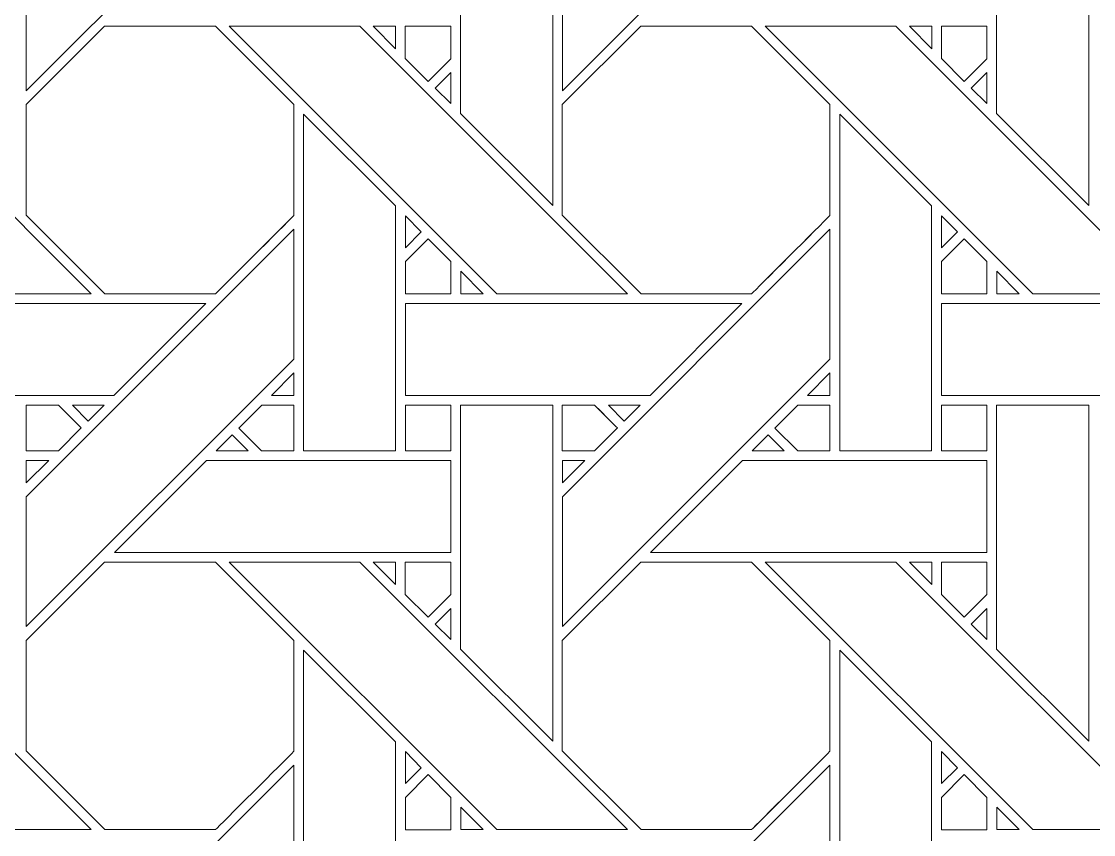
# Model space of a CAD drawing. Header units: inches. Extents: x 2.4 to 22.4, y -0.9 to 19.1.
# Drawn here: x 6.919 to 8.817, y 3.631 to 5.071 of the extents above; entities that cross this region are included whole.
import ezdxf

# ---------------------------------------------------------------- set-up
doc = ezdxf.new("R2010")
doc.units = ezdxf.units.IN
doc.header["$MEASUREMENT"] = 0
doc.layers.add('Design', color=7, linetype='Continuous', lineweight=0)

msp = doc.modelspace()

# ---------------------------------------------------------------- linework, layer by layer
at = {"layer": 'Design'}
for points, knots in [([(12.3829, 19.0948), (6.86, 19.0948), (2.3829, 14.6176), (2.3829, 9.0948), (2.3829, 3.5719), (6.86, -0.9052), (12.3829, -0.9052), (17.9057, -0.9052), (22.3829, 3.5719), (22.3829, 9.0948), (22.3829, 14.6176), (17.9057, 19.0948), (12.3829, 19.0948)], [0, 0, 0, 0, 1, 1, 1, 2, 2, 2, 3, 3, 3, 4, 4, 4, 4]), ([(12.3829, 17.972), (7.4801, 17.972), (3.5056, 13.9975), (3.5056, 9.0948), (3.5056, 4.192), (7.4801, 0.2175), (12.3829, 0.2175), (17.2856, 0.2175), (21.2601, 4.192), (21.2601, 9.0948), (21.2601, 13.9975), (17.2856, 17.972), (12.3829, 17.972)], [0, 0, 0, 0, 1, 1, 1, 2, 2, 2, 3, 3, 3, 4, 4, 4, 4]), ([(6.928, 5.1782), (6.928, 5.1782), (7.4017, 5.6518), (7.4017, 5.6518), (7.4017, 5.6518), (7.4017, 5.4217), (7.4017, 5.4217), (7.4017, 5.4217), (6.928, 4.9481), (6.928, 4.9481), (6.928, 4.9481), (6.928, 5.1782), (6.928, 5.1782)], [0, 0, 0, 0, 1, 1, 1, 2, 2, 2, 3, 3, 3, 4, 4, 4, 4]), ([(7.8768, 5.1782), (7.8768, 5.1782), (8.3504, 5.6518), (8.3504, 5.6518), (8.3504, 5.6518), (8.3504, 5.4217), (8.3504, 5.4217), (8.3504, 5.4217), (7.8768, 4.9481), (7.8768, 4.9481), (7.8768, 4.9481), (7.8768, 5.1782), (7.8768, 5.1782)], [0, 0, 0, 0, 1, 1, 1, 2, 2, 2, 3, 3, 3, 4, 4, 4, 4]), ([(7.8596, 5.3403), (7.8596, 5.3403), (7.8596, 4.7452), (7.8596, 4.7452), (7.8596, 4.7452), (7.6967, 4.9081), (7.6967, 4.9081), (7.6967, 4.9081), (7.6967, 5.3403), (7.6967, 5.3403), (7.6967, 5.3403), (7.8596, 5.3403), (7.8596, 5.3403)], [0, 0, 0, 0, 1, 1, 1, 2, 2, 2, 3, 3, 3, 4, 4, 4, 4]), ([(8.8083, 5.3403), (8.8083, 5.3403), (8.8083, 4.7452), (8.8083, 4.7452), (8.8083, 4.7452), (8.6454, 4.9081), (8.6454, 4.9081), (8.6454, 4.9081), (8.6454, 5.3403), (8.6454, 5.3403), (8.6454, 5.3403), (8.8083, 5.3403), (8.8083, 5.3403)], [0, 0, 0, 0, 1, 1, 1, 2, 2, 2, 3, 3, 3, 4, 4, 4, 4]), ([(6.3385, 5.0624), (6.3385, 5.0624), (6.5694, 5.0624), (6.5694, 5.0624), (6.5694, 5.0624), (7.043, 4.5888), (7.043, 4.5888), (7.043, 4.5888), (6.812, 4.5888), (6.812, 4.5888), (6.812, 4.5888), (6.3385, 5.0624), (6.3385, 5.0624)], [0, 0, 0, 0, 1, 1, 1, 2, 2, 2, 3, 3, 3, 4, 4, 4, 4]), ([(6.928, 4.728), (6.928, 4.728), (6.928, 4.9237), (6.928, 4.9237), (6.928, 4.9237), (7.0667, 5.0624), (7.0667, 5.0624), (7.0667, 5.0624), (7.2629, 5.0624), (7.2629, 5.0624), (7.2629, 5.0624), (7.4016, 4.9237), (7.4016, 4.9237), (7.4016, 4.9237), (7.4016, 4.7274), (7.4016, 4.7274), (7.3838, 4.7095), (7.2719, 4.5978), (7.2629, 4.5888), (7.2629, 4.5888), (7.0672, 4.5888), (7.0672, 4.5888), (7.0672, 4.5888), (6.928, 4.728), (6.928, 4.728)], [0, 0, 0, 0, 1, 1, 1, 2, 2, 2, 3, 3, 3, 4, 4, 4, 5, 5, 5, 6, 6, 6, 7, 7, 7, 8, 8, 8, 8]), ([(6.928, 4.9237), (6.928, 4.9237), (7.0667, 5.0624), (7.0667, 5.0624), (7.0667, 5.0624), (7.2629, 5.0624), (7.2629, 5.0624), (7.2629, 5.0624), (7.4016, 4.9237), (7.4016, 4.9237), (7.4016, 4.9237), (7.4016, 4.7274), (7.4016, 4.7274), (7.3836, 4.7093), (7.2717, 4.5976), (7.2629, 4.5888), (7.2629, 4.5888), (7.0672, 4.5888), (7.0672, 4.5888), (7.0672, 4.5888), (6.928, 4.728), (6.928, 4.728), (6.928, 4.728), (6.928, 4.9237), (6.928, 4.9237)], [0, 0, 0, 0, 1, 1, 1, 2, 2, 2, 3, 3, 3, 4, 4, 4, 5, 5, 5, 6, 6, 6, 7, 7, 7, 8, 8, 8, 8]), ([(7.2872, 5.0624), (7.2872, 5.0624), (7.5181, 5.0624), (7.5181, 5.0624), (7.5181, 5.0624), (7.9918, 4.5888), (7.9918, 4.5888), (7.9918, 4.5888), (7.7607, 4.5888), (7.7607, 4.5888), (7.7607, 4.5888), (7.2872, 5.0624), (7.2872, 5.0624)], [0, 0, 0, 0, 1, 1, 1, 2, 2, 2, 3, 3, 3, 4, 4, 4, 4]), ([(7.5817, 5.0624), (7.5817, 5.0624), (7.5817, 5.0226), (7.5817, 5.0226), (7.5817, 5.0226), (7.5422, 5.0624), (7.5422, 5.0624), (7.5422, 5.0624), (7.5817, 5.0624), (7.5817, 5.0624)], [0, 0, 0, 0, 1, 1, 1, 2, 2, 2, 3, 3, 3, 3]), ([(7.6791, 5.0624), (7.6791, 5.0624), (7.6791, 5.0048), (7.6791, 5.0048), (7.6791, 5.0048), (7.6392, 4.9648), (7.6392, 4.9648), (7.6392, 4.9648), (7.5988, 5.0052), (7.5988, 5.0052), (7.5988, 5.0052), (7.5988, 5.0624), (7.5988, 5.0624), (7.5988, 5.0624), (7.6791, 5.0624), (7.6791, 5.0624)], [0, 0, 0, 0, 1, 1, 1, 2, 2, 2, 3, 3, 3, 4, 4, 4, 5, 5, 5, 5]), ([(7.6392, 4.9648), (7.6392, 4.9648), (7.5988, 5.0052), (7.5988, 5.0052), (7.5988, 5.0052), (7.5988, 5.0624), (7.5988, 5.0624), (7.5988, 5.0624), (7.6791, 5.0624), (7.6791, 5.0624), (7.6791, 5.0624), (7.6791, 5.0048), (7.6791, 5.0048), (7.6791, 5.0048), (7.6392, 4.9648), (7.6392, 4.9648)], [0, 0, 0, 0, 1, 1, 1, 2, 2, 2, 3, 3, 3, 4, 4, 4, 5, 5, 5, 5]), ([(8.2117, 4.5888), (8.2117, 4.5888), (8.016, 4.5888), (8.016, 4.5888), (8.016, 4.5888), (7.8767, 4.728), (7.8767, 4.728), (7.8767, 4.728), (7.8767, 4.9237), (7.8767, 4.9237), (7.8767, 4.9237), (8.0154, 5.0624), (8.0154, 5.0624), (8.0154, 5.0624), (8.2116, 5.0624), (8.2116, 5.0624), (8.2116, 5.0624), (8.3504, 4.9237), (8.3504, 4.9237), (8.3504, 4.9237), (8.3504, 4.7274), (8.3504, 4.7274), (8.3326, 4.7095), (8.2207, 4.5978), (8.2117, 4.5888)], [0, 0, 0, 0, 1, 1, 1, 2, 2, 2, 3, 3, 3, 4, 4, 4, 5, 5, 5, 6, 6, 6, 7, 7, 7, 8, 8, 8, 8]), ([(7.8767, 4.9237), (7.8767, 4.9237), (8.0154, 5.0624), (8.0154, 5.0624), (8.0154, 5.0624), (8.2116, 5.0624), (8.2116, 5.0624), (8.2116, 5.0624), (8.3504, 4.9237), (8.3504, 4.9237), (8.3504, 4.9237), (8.3504, 4.7274), (8.3504, 4.7274), (8.3324, 4.7094), (8.2206, 4.5977), (8.2117, 4.5888), (8.2117, 4.5888), (8.016, 4.5888), (8.016, 4.5888), (8.016, 4.5888), (7.8767, 4.728), (7.8767, 4.728), (7.8767, 4.728), (7.8767, 4.9237), (7.8767, 4.9237)], [0, 0, 0, 0, 1, 1, 1, 2, 2, 2, 3, 3, 3, 4, 4, 4, 5, 5, 5, 6, 6, 6, 7, 7, 7, 8, 8, 8, 8]), ([(8.2359, 5.0624), (8.2359, 5.0624), (8.4669, 5.0624), (8.4669, 5.0624), (8.4669, 5.0624), (8.9405, 4.5888), (8.9405, 4.5888), (8.9405, 4.5888), (8.7095, 4.5888), (8.7095, 4.5888), (8.7095, 4.5888), (8.2359, 5.0624), (8.2359, 5.0624)], [0, 0, 0, 0, 1, 1, 1, 2, 2, 2, 3, 3, 3, 4, 4, 4, 4]), ([(8.5304, 5.0624), (8.5304, 5.0624), (8.5304, 5.0226), (8.5304, 5.0226), (8.5304, 5.0226), (8.491, 5.0624), (8.491, 5.0624), (8.491, 5.0624), (8.5304, 5.0624), (8.5304, 5.0624)], [0, 0, 0, 0, 1, 1, 1, 2, 2, 2, 3, 3, 3, 3]), ([(8.6278, 5.0624), (8.6278, 5.0624), (8.6278, 5.0048), (8.6278, 5.0048), (8.6278, 5.0048), (8.5879, 4.9648), (8.5879, 4.9648), (8.5879, 4.9648), (8.5476, 5.0052), (8.5476, 5.0052), (8.5476, 5.0052), (8.5476, 5.0624), (8.5476, 5.0624), (8.5476, 5.0624), (8.6278, 5.0624), (8.6278, 5.0624)], [0, 0, 0, 0, 1, 1, 1, 2, 2, 2, 3, 3, 3, 4, 4, 4, 5, 5, 5, 5]), ([(8.5879, 4.9648), (8.5879, 4.9648), (8.5476, 5.0052), (8.5476, 5.0052), (8.5476, 5.0052), (8.5476, 5.0624), (8.5476, 5.0624), (8.5476, 5.0624), (8.6278, 5.0624), (8.6278, 5.0624), (8.6278, 5.0624), (8.6278, 5.0048), (8.6278, 5.0048), (8.6278, 5.0048), (8.5879, 4.9648), (8.5879, 4.9648)], [0, 0, 0, 0, 1, 1, 1, 2, 2, 2, 3, 3, 3, 4, 4, 4, 5, 5, 5, 5]), ([(7.6792, 4.9806), (7.6792, 4.9806), (7.6792, 4.9254), (7.6792, 4.9254), (7.6792, 4.9254), (7.6514, 4.9528), (7.6514, 4.9528), (7.6514, 4.9528), (7.6792, 4.9806), (7.6792, 4.9806)], [0, 0, 0, 0, 1, 1, 1, 2, 2, 2, 3, 3, 3, 3]), ([(8.6279, 4.9806), (8.6279, 4.9806), (8.6279, 4.9254), (8.6279, 4.9254), (8.6279, 4.9254), (8.6001, 4.9528), (8.6001, 4.9528), (8.6001, 4.9528), (8.6279, 4.9806), (8.6279, 4.9806)], [0, 0, 0, 0, 1, 1, 1, 2, 2, 2, 3, 3, 3, 3]), ([(7.5816, 4.7445), (7.5816, 4.7445), (7.5816, 4.3108), (7.5816, 4.3108), (7.5816, 4.3108), (7.4188, 4.3108), (7.4188, 4.3108), (7.4188, 4.3108), (7.4188, 4.9066), (7.4188, 4.9066), (7.4188, 4.9066), (7.5816, 4.7445), (7.5816, 4.7445)], [0, 0, 0, 0, 1, 1, 1, 2, 2, 2, 3, 3, 3, 4, 4, 4, 4]), ([(8.5303, 4.7445), (8.5303, 4.7445), (8.5303, 4.3108), (8.5303, 4.3108), (8.5303, 4.3108), (8.3676, 4.3108), (8.3676, 4.3108), (8.3676, 4.3108), (8.3676, 4.9066), (8.3676, 4.9066), (8.3676, 4.9066), (8.5303, 4.7445), (8.5303, 4.7445)], [0, 0, 0, 0, 1, 1, 1, 2, 2, 2, 3, 3, 3, 4, 4, 4, 4]), ([(7.6271, 4.6984), (7.6271, 4.6984), (7.5989, 4.6702), (7.5989, 4.6702), (7.5989, 4.6702), (7.5989, 4.727), (7.5989, 4.727), (7.5989, 4.727), (7.6271, 4.6984), (7.6271, 4.6984)], [0, 0, 0, 0, 1, 1, 1, 2, 2, 2, 3, 3, 3, 3]), ([(8.5476, 4.6702), (8.5476, 4.6702), (8.5476, 4.727), (8.5476, 4.727), (8.5476, 4.727), (8.5758, 4.6984), (8.5758, 4.6984), (8.5758, 4.6984), (8.5476, 4.6702), (8.5476, 4.6702)], [0, 0, 0, 0, 1, 1, 1, 2, 2, 2, 3, 3, 3, 3]), ([(6.928, 4.2294), (6.928, 4.2294), (7.4017, 4.703), (7.4017, 4.703), (7.4017, 4.703), (7.4017, 4.473), (7.4017, 4.473), (7.4017, 4.473), (6.928, 3.9994), (6.928, 3.9994), (6.928, 3.9994), (6.928, 4.2294), (6.928, 4.2294)], [0, 0, 0, 0, 1, 1, 1, 2, 2, 2, 3, 3, 3, 4, 4, 4, 4]), ([(7.8768, 4.2294), (7.8768, 4.2294), (8.3504, 4.703), (8.3504, 4.703), (8.3504, 4.703), (8.3504, 4.473), (8.3504, 4.473), (8.3504, 4.473), (7.8768, 3.9994), (7.8768, 3.9994), (7.8768, 3.9994), (7.8768, 4.2294), (7.8768, 4.2294)], [0, 0, 0, 0, 1, 1, 1, 2, 2, 2, 3, 3, 3, 4, 4, 4, 4]), ([(7.5989, 4.5885), (7.5989, 4.5885), (7.5989, 4.6458), (7.5989, 4.6458), (7.5989, 4.6458), (7.6392, 4.6861), (7.6392, 4.6861), (7.6392, 4.6861), (7.6795, 4.6458), (7.6795, 4.6458), (7.6795, 4.6458), (7.6795, 4.5885), (7.6795, 4.5885), (7.6795, 4.5885), (7.5989, 4.5885), (7.5989, 4.5885)], [0, 0, 0, 0, 1, 1, 1, 2, 2, 2, 3, 3, 3, 4, 4, 4, 5, 5, 5, 5]), ([(7.5989, 4.6458), (7.5989, 4.6458), (7.6392, 4.6861), (7.6392, 4.6861), (7.6392, 4.6861), (7.6795, 4.6458), (7.6795, 4.6458), (7.6795, 4.6458), (7.6795, 4.5885), (7.6795, 4.5885), (7.6795, 4.5885), (7.5989, 4.5885), (7.5989, 4.5885), (7.5989, 4.5885), (7.5989, 4.6458), (7.5989, 4.6458)], [0, 0, 0, 0, 1, 1, 1, 2, 2, 2, 3, 3, 3, 4, 4, 4, 5, 5, 5, 5]), ([(8.5476, 4.5885), (8.5476, 4.5885), (8.5476, 4.6458), (8.5476, 4.6458), (8.5476, 4.6458), (8.5879, 4.6861), (8.5879, 4.6861), (8.5879, 4.6861), (8.6282, 4.6458), (8.6282, 4.6458), (8.6282, 4.6458), (8.6282, 4.5885), (8.6282, 4.5885), (8.6282, 4.5885), (8.5476, 4.5885), (8.5476, 4.5885)], [0, 0, 0, 0, 1, 1, 1, 2, 2, 2, 3, 3, 3, 4, 4, 4, 5, 5, 5, 5]), ([(8.5476, 4.5885), (8.5476, 4.5885), (8.5476, 4.6458), (8.5476, 4.6458), (8.5476, 4.6458), (8.5879, 4.6861), (8.5879, 4.6861), (8.5879, 4.6861), (8.6282, 4.6458), (8.6282, 4.6458), (8.6282, 4.6458), (8.6282, 4.5885), (8.6282, 4.5885), (8.6282, 4.5885), (8.5476, 4.5885), (8.5476, 4.5885)], [0, 0, 0, 0, 1, 1, 1, 2, 2, 2, 3, 3, 3, 4, 4, 4, 5, 5, 5, 5]), ([(7.7365, 4.5888), (7.7365, 4.5888), (7.6968, 4.5888), (7.6968, 4.5888), (7.6968, 4.5888), (7.6968, 4.6286), (7.6968, 4.6286), (7.6968, 4.6286), (7.7365, 4.5888), (7.7365, 4.5888)], [0, 0, 0, 0, 1, 1, 1, 2, 2, 2, 3, 3, 3, 3]), ([(8.6853, 4.5888), (8.6853, 4.5888), (8.6455, 4.5888), (8.6455, 4.5888), (8.6455, 4.5888), (8.6455, 4.6286), (8.6455, 4.6286), (8.6455, 4.6286), (8.6853, 4.5888), (8.6853, 4.5888)], [0, 0, 0, 0, 1, 1, 1, 2, 2, 2, 3, 3, 3, 3]), ([(6.6502, 4.4088), (6.6502, 4.4088), (6.6502, 4.5715), (6.6502, 4.5715), (6.6502, 4.5715), (7.2459, 4.5715), (7.2459, 4.5715), (7.2459, 4.5715), (7.0831, 4.4088), (7.0831, 4.4088), (7.0831, 4.4088), (6.6502, 4.4088), (6.6502, 4.4088)], [0, 0, 0, 0, 1, 1, 1, 2, 2, 2, 3, 3, 3, 4, 4, 4, 4]), ([(7.5989, 4.4088), (7.5989, 4.4088), (7.5989, 4.5715), (7.5989, 4.5715), (7.5989, 4.5715), (8.1946, 4.5715), (8.1946, 4.5715), (8.1946, 4.5715), (8.0319, 4.4088), (8.0319, 4.4088), (8.0319, 4.4088), (7.5989, 4.4088), (7.5989, 4.4088)], [0, 0, 0, 0, 1, 1, 1, 2, 2, 2, 3, 3, 3, 4, 4, 4, 4]), ([(8.5476, 4.4088), (8.5476, 4.4088), (8.5476, 4.5715), (8.5476, 4.5715), (8.5476, 4.5715), (9.1433, 4.5715), (9.1433, 4.5715), (9.1433, 4.5715), (8.9806, 4.4088), (8.9806, 4.4088), (8.9806, 4.4088), (8.5476, 4.4088), (8.5476, 4.4088)], [0, 0, 0, 0, 1, 1, 1, 2, 2, 2, 3, 3, 3, 4, 4, 4, 4]), ([(7.3619, 4.4089), (7.3619, 4.4089), (7.4017, 4.4486), (7.4017, 4.4486), (7.4017, 4.4486), (7.4017, 4.4089), (7.4017, 4.4089), (7.4017, 4.4089), (7.3619, 4.4089), (7.3619, 4.4089)], [0, 0, 0, 0, 1, 1, 1, 2, 2, 2, 3, 3, 3, 3]), ([(8.3107, 4.4089), (8.3107, 4.4089), (8.3504, 4.4486), (8.3504, 4.4486), (8.3504, 4.4486), (8.3504, 4.4089), (8.3504, 4.4089), (8.3504, 4.4089), (8.3107, 4.4089), (8.3107, 4.4089)], [0, 0, 0, 0, 1, 1, 1, 2, 2, 2, 3, 3, 3, 3]), ([(7.0254, 4.3512), (7.0254, 4.3512), (6.985, 4.3107), (6.985, 4.3107), (6.985, 4.3107), (6.928, 4.3107), (6.928, 4.3107), (6.928, 4.3107), (6.928, 4.3915), (6.928, 4.3915), (6.928, 4.3915), (6.985, 4.3915), (6.985, 4.3915), (6.9902, 4.3864), (7.021, 4.3556), (7.0254, 4.3512)], [0, 0, 0, 0, 1, 1, 1, 2, 2, 2, 3, 3, 3, 4, 4, 4, 5, 5, 5, 5]), ([(6.928, 4.3915), (6.928, 4.3915), (6.985, 4.3915), (6.985, 4.3915), (6.985, 4.3915), (7.0254, 4.3512), (7.0254, 4.3512), (7.0254, 4.3512), (6.985, 4.3107), (6.985, 4.3107), (6.985, 4.3107), (6.928, 4.3107), (6.928, 4.3107), (6.928, 4.3107), (6.928, 4.3915), (6.928, 4.3915)], [0, 0, 0, 0, 1, 1, 1, 2, 2, 2, 3, 3, 3, 4, 4, 4, 5, 5, 5, 5]), ([(7.0659, 4.3916), (7.0659, 4.3916), (7.0376, 4.3634), (7.0376, 4.3634), (7.0376, 4.3634), (7.0095, 4.3916), (7.0095, 4.3916), (7.0095, 4.3916), (7.0659, 4.3916), (7.0659, 4.3916)], [0, 0, 0, 0, 1, 1, 1, 2, 2, 2, 3, 3, 3, 3]), ([(7.3445, 4.3107), (7.3445, 4.3107), (7.3042, 4.3511), (7.3042, 4.3511), (7.3042, 4.3511), (7.3446, 4.3915), (7.3446, 4.3915), (7.3446, 4.3915), (7.4017, 4.3915), (7.4017, 4.3915), (7.4017, 4.3915), (7.4017, 4.3107), (7.4017, 4.3107), (7.4017, 4.3107), (7.3445, 4.3107), (7.3445, 4.3107)], [0, 0, 0, 0, 1, 1, 1, 2, 2, 2, 3, 3, 3, 4, 4, 4, 5, 5, 5, 5]), ([(7.3042, 4.3511), (7.3042, 4.3511), (7.3446, 4.3915), (7.3446, 4.3915), (7.3446, 4.3915), (7.4017, 4.3915), (7.4017, 4.3915), (7.4017, 4.3915), (7.4017, 4.3107), (7.4017, 4.3107), (7.4017, 4.3107), (7.3445, 4.3107), (7.3445, 4.3107), (7.3445, 4.3107), (7.3042, 4.3511), (7.3042, 4.3511)], [0, 0, 0, 0, 1, 1, 1, 2, 2, 2, 3, 3, 3, 4, 4, 4, 5, 5, 5, 5]), ([(7.5989, 4.3107), (7.5989, 4.3107), (7.5989, 4.3915), (7.5989, 4.3915), (7.5989, 4.3915), (7.6791, 4.3915), (7.6791, 4.3915), (7.6791, 4.3915), (7.6791, 4.3107), (7.6791, 4.3107), (7.6791, 4.3107), (7.5989, 4.3107), (7.5989, 4.3107)], [0, 0, 0, 0, 1, 1, 1, 2, 2, 2, 3, 3, 3, 4, 4, 4, 4]), ([(7.5989, 4.3915), (7.5989, 4.3915), (7.6791, 4.3915), (7.6791, 4.3915), (7.6791, 4.3915), (7.6791, 4.3107), (7.6791, 4.3107), (7.6791, 4.3107), (7.5989, 4.3107), (7.5989, 4.3107), (7.5989, 4.3107), (7.5989, 4.3915), (7.5989, 4.3915)], [0, 0, 0, 0, 1, 1, 1, 2, 2, 2, 3, 3, 3, 4, 4, 4, 4]), ([(7.8596, 4.3916), (7.8596, 4.3916), (7.8596, 3.7964), (7.8596, 3.7964), (7.8596, 3.7964), (7.6967, 3.9594), (7.6967, 3.9594), (7.6967, 3.9594), (7.6967, 4.3916), (7.6967, 4.3916), (7.6967, 4.3916), (7.8596, 4.3916), (7.8596, 4.3916)], [0, 0, 0, 0, 1, 1, 1, 2, 2, 2, 3, 3, 3, 4, 4, 4, 4]), ([(7.8767, 4.3107), (7.8767, 4.3107), (7.8767, 4.3915), (7.8767, 4.3915), (7.8767, 4.3915), (7.9338, 4.3915), (7.9338, 4.3915), (7.9389, 4.3864), (7.9697, 4.3556), (7.9741, 4.3512), (7.9741, 4.3512), (7.9337, 4.3107), (7.9337, 4.3107), (7.9337, 4.3107), (7.8767, 4.3107), (7.8767, 4.3107)], [0, 0, 0, 0, 1, 1, 1, 2, 2, 2, 3, 3, 3, 4, 4, 4, 5, 5, 5, 5]), ([(7.9741, 4.3512), (7.9741, 4.3512), (7.9337, 4.3107), (7.9337, 4.3107), (7.9337, 4.3107), (7.8767, 4.3107), (7.8767, 4.3107), (7.8767, 4.3107), (7.8767, 4.3915), (7.8767, 4.3915), (7.8767, 4.3915), (7.9338, 4.3915), (7.9338, 4.3915), (7.9388, 4.3865), (7.9696, 4.3557), (7.9741, 4.3512)], [0, 0, 0, 0, 1, 1, 1, 2, 2, 2, 3, 3, 3, 4, 4, 4, 5, 5, 5, 5]), ([(7.9582, 4.3916), (7.9582, 4.3916), (8.0146, 4.3916), (8.0146, 4.3916), (8.0146, 4.3916), (7.9864, 4.3634), (7.9864, 4.3634), (7.9864, 4.3634), (7.9582, 4.3916), (7.9582, 4.3916)], [0, 0, 0, 0, 1, 1, 1, 2, 2, 2, 3, 3, 3, 3]), ([(8.2933, 4.3107), (8.2933, 4.3107), (8.2529, 4.3511), (8.2529, 4.3511), (8.2529, 4.3511), (8.2934, 4.3915), (8.2934, 4.3915), (8.2934, 4.3915), (8.3504, 4.3915), (8.3504, 4.3915), (8.3504, 4.3915), (8.3504, 4.3107), (8.3504, 4.3107), (8.3504, 4.3107), (8.2933, 4.3107), (8.2933, 4.3107)], [0, 0, 0, 0, 1, 1, 1, 2, 2, 2, 3, 3, 3, 4, 4, 4, 5, 5, 5, 5]), ([(8.2529, 4.3511), (8.2529, 4.3511), (8.2934, 4.3915), (8.2934, 4.3915), (8.2934, 4.3915), (8.3504, 4.3915), (8.3504, 4.3915), (8.3504, 4.3915), (8.3504, 4.3107), (8.3504, 4.3107), (8.3504, 4.3107), (8.2933, 4.3107), (8.2933, 4.3107), (8.2933, 4.3107), (8.2529, 4.3511), (8.2529, 4.3511)], [0, 0, 0, 0, 1, 1, 1, 2, 2, 2, 3, 3, 3, 4, 4, 4, 5, 5, 5, 5]), ([(8.5476, 4.3107), (8.5476, 4.3107), (8.5476, 4.3915), (8.5476, 4.3915), (8.5476, 4.3915), (8.6278, 4.3915), (8.6278, 4.3915), (8.6278, 4.3915), (8.6278, 4.3107), (8.6278, 4.3107), (8.6278, 4.3107), (8.5476, 4.3107), (8.5476, 4.3107)], [0, 0, 0, 0, 1, 1, 1, 2, 2, 2, 3, 3, 3, 4, 4, 4, 4]), ([(8.5476, 4.3915), (8.5476, 4.3915), (8.6278, 4.3915), (8.6278, 4.3915), (8.6278, 4.3915), (8.6278, 4.3107), (8.6278, 4.3107), (8.6278, 4.3107), (8.5476, 4.3107), (8.5476, 4.3107), (8.5476, 4.3107), (8.5476, 4.3915), (8.5476, 4.3915)], [0, 0, 0, 0, 1, 1, 1, 2, 2, 2, 3, 3, 3, 4, 4, 4, 4]), ([(8.8083, 4.3916), (8.8083, 4.3916), (8.8083, 3.7964), (8.8083, 3.7964), (8.8083, 3.7964), (8.6454, 3.9594), (8.6454, 3.9594), (8.6454, 3.9594), (8.6454, 4.3916), (8.6454, 4.3916), (8.6454, 4.3916), (8.8083, 4.3916), (8.8083, 4.3916)], [0, 0, 0, 0, 1, 1, 1, 2, 2, 2, 3, 3, 3, 4, 4, 4, 4]), ([(7.3204, 4.3108), (7.3204, 4.3108), (7.2639, 4.3108), (7.2639, 4.3108), (7.2639, 4.3108), (7.2921, 4.339), (7.2921, 4.339), (7.2921, 4.339), (7.3204, 4.3108), (7.3204, 4.3108)], [0, 0, 0, 0, 1, 1, 1, 2, 2, 2, 3, 3, 3, 3]), ([(8.2691, 4.3108), (8.2691, 4.3108), (8.2126, 4.3108), (8.2126, 4.3108), (8.2126, 4.3108), (8.2408, 4.339), (8.2408, 4.339), (8.2408, 4.339), (8.2691, 4.3108), (8.2691, 4.3108)], [0, 0, 0, 0, 1, 1, 1, 2, 2, 2, 3, 3, 3, 3]), ([(6.9679, 4.2936), (6.9679, 4.2936), (6.928, 4.2538), (6.928, 4.2538), (6.928, 4.2538), (6.928, 4.2936), (6.928, 4.2936), (6.928, 4.2936), (6.9679, 4.2936), (6.9679, 4.2936)], [0, 0, 0, 0, 1, 1, 1, 2, 2, 2, 3, 3, 3, 3]), ([(7.2467, 4.2936), (7.2467, 4.2936), (7.6792, 4.2936), (7.6792, 4.2936), (7.6792, 4.2936), (7.6792, 4.1308), (7.6792, 4.1308), (7.6792, 4.1308), (7.0839, 4.1308), (7.0839, 4.1308), (7.0839, 4.1308), (7.2467, 4.2936), (7.2467, 4.2936)], [0, 0, 0, 0, 1, 1, 1, 2, 2, 2, 3, 3, 3, 4, 4, 4, 4]), ([(7.9166, 4.2936), (7.9166, 4.2936), (7.8768, 4.2538), (7.8768, 4.2538), (7.8768, 4.2538), (7.8768, 4.2936), (7.8768, 4.2936), (7.8768, 4.2936), (7.9166, 4.2936), (7.9166, 4.2936)], [0, 0, 0, 0, 1, 1, 1, 2, 2, 2, 3, 3, 3, 3]), ([(8.0326, 4.1308), (8.0326, 4.1308), (8.1954, 4.2936), (8.1954, 4.2936), (8.1954, 4.2936), (8.6279, 4.2936), (8.6279, 4.2936), (8.6279, 4.2936), (8.6279, 4.1308), (8.6279, 4.1308), (8.6279, 4.1308), (8.0326, 4.1308), (8.0326, 4.1308)], [0, 0, 0, 0, 1, 1, 1, 2, 2, 2, 3, 3, 3, 4, 4, 4, 4]), ([(6.3385, 4.1137), (6.3385, 4.1137), (6.5694, 4.1137), (6.5694, 4.1137), (6.5694, 4.1137), (7.043, 3.64), (7.043, 3.64), (7.043, 3.64), (6.812, 3.64), (6.812, 3.64), (6.812, 3.64), (6.3385, 4.1137), (6.3385, 4.1137)], [0, 0, 0, 0, 1, 1, 1, 2, 2, 2, 3, 3, 3, 4, 4, 4, 4]), ([(6.928, 3.7793), (6.928, 3.7793), (6.928, 3.9749), (6.928, 3.9749), (6.928, 3.9749), (7.0667, 4.1136), (7.0667, 4.1136), (7.0667, 4.1136), (7.2629, 4.1136), (7.2629, 4.1136), (7.2629, 4.1136), (7.4016, 3.9749), (7.4016, 3.9749), (7.4016, 3.9749), (7.4016, 3.7787), (7.4016, 3.7787), (7.3838, 3.7608), (7.2719, 3.649), (7.2629, 3.64), (7.2629, 3.64), (7.0672, 3.64), (7.0672, 3.64), (7.0672, 3.64), (6.928, 3.7793), (6.928, 3.7793)], [0, 0, 0, 0, 1, 1, 1, 2, 2, 2, 3, 3, 3, 4, 4, 4, 5, 5, 5, 6, 6, 6, 7, 7, 7, 8, 8, 8, 8]), ([(6.928, 3.7793), (6.928, 3.7793), (6.928, 3.9749), (6.928, 3.9749), (6.928, 3.9749), (7.0667, 4.1136), (7.0667, 4.1136), (7.0667, 4.1136), (7.2629, 4.1136), (7.2629, 4.1136), (7.2629, 4.1136), (7.4016, 3.9749), (7.4016, 3.9749), (7.4016, 3.9749), (7.4016, 3.7787), (7.4016, 3.7787), (7.3838, 3.7607), (7.2719, 3.649), (7.2629, 3.64), (7.2629, 3.64), (7.0672, 3.64), (7.0672, 3.64), (7.0672, 3.64), (6.928, 3.7793), (6.928, 3.7793)], [0, 0, 0, 0, 1, 1, 1, 2, 2, 2, 3, 3, 3, 4, 4, 4, 5, 5, 5, 6, 6, 6, 7, 7, 7, 8, 8, 8, 8]), ([(7.2872, 4.1137), (7.2872, 4.1137), (7.5181, 4.1137), (7.5181, 4.1137), (7.5181, 4.1137), (7.9918, 3.64), (7.9918, 3.64), (7.9918, 3.64), (7.7607, 3.64), (7.7607, 3.64), (7.7607, 3.64), (7.2872, 4.1137), (7.2872, 4.1137)], [0, 0, 0, 0, 1, 1, 1, 2, 2, 2, 3, 3, 3, 4, 4, 4, 4]), ([(7.5817, 4.1137), (7.5817, 4.1137), (7.5817, 4.0739), (7.5817, 4.0739), (7.5817, 4.0739), (7.5422, 4.1137), (7.5422, 4.1137), (7.5422, 4.1137), (7.5817, 4.1137), (7.5817, 4.1137)], [0, 0, 0, 0, 1, 1, 1, 2, 2, 2, 3, 3, 3, 3]), ([(7.6791, 4.1137), (7.6791, 4.1137), (7.6791, 4.0561), (7.6791, 4.0561), (7.6791, 4.0561), (7.6392, 4.0161), (7.6392, 4.0161), (7.6392, 4.0161), (7.5988, 4.0564), (7.5988, 4.0564), (7.5988, 4.0564), (7.5988, 4.1137), (7.5988, 4.1137), (7.5988, 4.1137), (7.6791, 4.1137), (7.6791, 4.1137)], [0, 0, 0, 0, 1, 1, 1, 2, 2, 2, 3, 3, 3, 4, 4, 4, 5, 5, 5, 5]), ([(7.6392, 4.0161), (7.6392, 4.0161), (7.5988, 4.0564), (7.5988, 4.0564), (7.5988, 4.0564), (7.5988, 4.1137), (7.5988, 4.1137), (7.5988, 4.1137), (7.6791, 4.1137), (7.6791, 4.1137), (7.6791, 4.1137), (7.6791, 4.0561), (7.6791, 4.0561), (7.6791, 4.0561), (7.6392, 4.0161), (7.6392, 4.0161)], [0, 0, 0, 0, 1, 1, 1, 2, 2, 2, 3, 3, 3, 4, 4, 4, 5, 5, 5, 5]), ([(8.2117, 3.64), (8.2117, 3.64), (8.016, 3.64), (8.016, 3.64), (8.016, 3.64), (7.8767, 3.7793), (7.8767, 3.7793), (7.8767, 3.7793), (7.8767, 3.9749), (7.8767, 3.9749), (7.8767, 3.9749), (8.0154, 4.1136), (8.0154, 4.1136), (8.0154, 4.1136), (8.2116, 4.1136), (8.2116, 4.1136), (8.2116, 4.1136), (8.3504, 3.9749), (8.3504, 3.9749), (8.3504, 3.9749), (8.3504, 3.7787), (8.3504, 3.7787), (8.3326, 3.7608), (8.2207, 3.649), (8.2117, 3.64)], [0, 0, 0, 0, 1, 1, 1, 2, 2, 2, 3, 3, 3, 4, 4, 4, 5, 5, 5, 6, 6, 6, 7, 7, 7, 8, 8, 8, 8]), ([(7.8767, 3.9749), (7.8767, 3.9749), (8.0154, 4.1136), (8.0154, 4.1136), (8.0154, 4.1136), (8.2116, 4.1136), (8.2116, 4.1136), (8.2116, 4.1136), (8.3504, 3.9749), (8.3504, 3.9749), (8.3504, 3.9749), (8.3504, 3.7787), (8.3504, 3.7787), (8.3324, 3.7605), (8.2205, 3.6489), (8.2117, 3.64), (8.2117, 3.64), (8.016, 3.64), (8.016, 3.64), (8.016, 3.64), (7.8767, 3.7793), (7.8767, 3.7793), (7.8767, 3.7793), (7.8767, 3.9749), (7.8767, 3.9749)], [0, 0, 0, 0, 1, 1, 1, 2, 2, 2, 3, 3, 3, 4, 4, 4, 5, 5, 5, 6, 6, 6, 7, 7, 7, 8, 8, 8, 8]), ([(8.2359, 4.1137), (8.2359, 4.1137), (8.4669, 4.1137), (8.4669, 4.1137), (8.4669, 4.1137), (8.9405, 3.64), (8.9405, 3.64), (8.9405, 3.64), (8.7095, 3.64), (8.7095, 3.64), (8.7095, 3.64), (8.2359, 4.1137), (8.2359, 4.1137)], [0, 0, 0, 0, 1, 1, 1, 2, 2, 2, 3, 3, 3, 4, 4, 4, 4]), ([(8.5304, 4.1137), (8.5304, 4.1137), (8.5304, 4.0739), (8.5304, 4.0739), (8.5304, 4.0739), (8.491, 4.1137), (8.491, 4.1137), (8.491, 4.1137), (8.5304, 4.1137), (8.5304, 4.1137)], [0, 0, 0, 0, 1, 1, 1, 2, 2, 2, 3, 3, 3, 3]), ([(8.6278, 4.1137), (8.6278, 4.1137), (8.6278, 4.0561), (8.6278, 4.0561), (8.6278, 4.0561), (8.5879, 4.0161), (8.5879, 4.0161), (8.5879, 4.0161), (8.5476, 4.0564), (8.5476, 4.0564), (8.5476, 4.0564), (8.5476, 4.1137), (8.5476, 4.1137), (8.5476, 4.1137), (8.6278, 4.1137), (8.6278, 4.1137)], [0, 0, 0, 0, 1, 1, 1, 2, 2, 2, 3, 3, 3, 4, 4, 4, 5, 5, 5, 5]), ([(8.5879, 4.0161), (8.5879, 4.0161), (8.5476, 4.0564), (8.5476, 4.0564), (8.5476, 4.0564), (8.5476, 4.1137), (8.5476, 4.1137), (8.5476, 4.1137), (8.6278, 4.1137), (8.6278, 4.1137), (8.6278, 4.1137), (8.6278, 4.0561), (8.6278, 4.0561), (8.6278, 4.0561), (8.5879, 4.0161), (8.5879, 4.0161)], [0, 0, 0, 0, 1, 1, 1, 2, 2, 2, 3, 3, 3, 4, 4, 4, 5, 5, 5, 5]), ([(7.6792, 4.0318), (7.6792, 4.0318), (7.6792, 3.9767), (7.6792, 3.9767), (7.6792, 3.9767), (7.6514, 4.0041), (7.6514, 4.0041), (7.6514, 4.0041), (7.6792, 4.0318), (7.6792, 4.0318)], [0, 0, 0, 0, 1, 1, 1, 2, 2, 2, 3, 3, 3, 3]), ([(8.6279, 4.0318), (8.6279, 4.0318), (8.6279, 3.9767), (8.6279, 3.9767), (8.6279, 3.9767), (8.6001, 4.0041), (8.6001, 4.0041), (8.6001, 4.0041), (8.6279, 4.0318), (8.6279, 4.0318)], [0, 0, 0, 0, 1, 1, 1, 2, 2, 2, 3, 3, 3, 3]), ([(7.5816, 3.7957), (7.5816, 3.7957), (7.5816, 3.362), (7.5816, 3.362), (7.5816, 3.362), (7.4188, 3.362), (7.4188, 3.362), (7.4188, 3.362), (7.4188, 3.9579), (7.4188, 3.9579), (7.4188, 3.9579), (7.5816, 3.7957), (7.5816, 3.7957)], [0, 0, 0, 0, 1, 1, 1, 2, 2, 2, 3, 3, 3, 4, 4, 4, 4]), ([(8.5303, 3.7957), (8.5303, 3.7957), (8.5303, 3.362), (8.5303, 3.362), (8.5303, 3.362), (8.3676, 3.362), (8.3676, 3.362), (8.3676, 3.362), (8.3676, 3.9579), (8.3676, 3.9579), (8.3676, 3.9579), (8.5303, 3.7957), (8.5303, 3.7957)], [0, 0, 0, 0, 1, 1, 1, 2, 2, 2, 3, 3, 3, 4, 4, 4, 4]), ([(7.6271, 3.7497), (7.6271, 3.7497), (7.5989, 3.7215), (7.5989, 3.7215), (7.5989, 3.7215), (7.5989, 3.7782), (7.5989, 3.7782), (7.5989, 3.7782), (7.6271, 3.7497), (7.6271, 3.7497)], [0, 0, 0, 0, 1, 1, 1, 2, 2, 2, 3, 3, 3, 3]), ([(8.5758, 3.7497), (8.5758, 3.7497), (8.5476, 3.7215), (8.5476, 3.7215), (8.5476, 3.7215), (8.5476, 3.7782), (8.5476, 3.7782), (8.5476, 3.7782), (8.5758, 3.7497), (8.5758, 3.7497)], [0, 0, 0, 0, 1, 1, 1, 2, 2, 2, 3, 3, 3, 3]), ([(6.928, 3.2807), (6.928, 3.2807), (7.4017, 3.7543), (7.4017, 3.7543), (7.4017, 3.7543), (7.4017, 3.5243), (7.4017, 3.5243), (7.4017, 3.5243), (6.928, 3.0506), (6.928, 3.0506), (6.928, 3.0506), (6.928, 3.2807), (6.928, 3.2807)], [0, 0, 0, 0, 1, 1, 1, 2, 2, 2, 3, 3, 3, 4, 4, 4, 4]), ([(7.8768, 3.2807), (7.8768, 3.2807), (8.3504, 3.7543), (8.3504, 3.7543), (8.3504, 3.7543), (8.3504, 3.5243), (8.3504, 3.5243), (8.3504, 3.5243), (7.8768, 3.0506), (7.8768, 3.0506), (7.8768, 3.0506), (7.8768, 3.2807), (7.8768, 3.2807)], [0, 0, 0, 0, 1, 1, 1, 2, 2, 2, 3, 3, 3, 4, 4, 4, 4]), ([(7.5989, 3.6398), (7.5989, 3.6398), (7.5989, 3.6971), (7.5989, 3.6971), (7.5989, 3.6971), (7.6392, 3.7374), (7.6392, 3.7374), (7.6392, 3.7374), (7.6795, 3.6971), (7.6795, 3.6971), (7.6795, 3.6971), (7.6795, 3.6398), (7.6795, 3.6398), (7.6795, 3.6398), (7.5989, 3.6398), (7.5989, 3.6398)], [0, 0, 0, 0, 1, 1, 1, 2, 2, 2, 3, 3, 3, 4, 4, 4, 5, 5, 5, 5]), ([(7.5989, 3.6971), (7.5989, 3.6971), (7.6392, 3.7374), (7.6392, 3.7374), (7.6392, 3.7374), (7.6795, 3.6971), (7.6795, 3.6971), (7.6795, 3.6971), (7.6795, 3.6398), (7.6795, 3.6398), (7.6795, 3.6398), (7.5989, 3.6398), (7.5989, 3.6398), (7.5989, 3.6398), (7.5989, 3.6971), (7.5989, 3.6971)], [0, 0, 0, 0, 1, 1, 1, 2, 2, 2, 3, 3, 3, 4, 4, 4, 5, 5, 5, 5]), ([(8.5476, 3.6398), (8.5476, 3.6398), (8.5476, 3.6971), (8.5476, 3.6971), (8.5476, 3.6971), (8.5879, 3.7374), (8.5879, 3.7374), (8.5879, 3.7374), (8.6282, 3.6971), (8.6282, 3.6971), (8.6282, 3.6971), (8.6282, 3.6398), (8.6282, 3.6398), (8.6282, 3.6398), (8.5476, 3.6398), (8.5476, 3.6398)], [0, 0, 0, 0, 1, 1, 1, 2, 2, 2, 3, 3, 3, 4, 4, 4, 5, 5, 5, 5]), ([(8.5476, 3.6971), (8.5476, 3.6971), (8.5879, 3.7374), (8.5879, 3.7374), (8.5879, 3.7374), (8.6282, 3.6971), (8.6282, 3.6971), (8.6282, 3.6971), (8.6282, 3.6398), (8.6282, 3.6398), (8.6282, 3.6398), (8.5476, 3.6398), (8.5476, 3.6398), (8.5476, 3.6398), (8.5476, 3.6971), (8.5476, 3.6971)], [0, 0, 0, 0, 1, 1, 1, 2, 2, 2, 3, 3, 3, 4, 4, 4, 5, 5, 5, 5]), ([(7.7365, 3.64), (7.7365, 3.64), (7.6968, 3.64), (7.6968, 3.64), (7.6968, 3.64), (7.6968, 3.6798), (7.6968, 3.6798), (7.6968, 3.6798), (7.7365, 3.64), (7.7365, 3.64)], [0, 0, 0, 0, 1, 1, 1, 2, 2, 2, 3, 3, 3, 3]), ([(8.6853, 3.64), (8.6853, 3.64), (8.6455, 3.64), (8.6455, 3.64), (8.6455, 3.64), (8.6455, 3.6798), (8.6455, 3.6798), (8.6455, 3.6798), (8.6853, 3.64), (8.6853, 3.64)], [0, 0, 0, 0, 1, 1, 1, 2, 2, 2, 3, 3, 3, 3])]:
    msp.add_open_spline(points, degree=3, knots=knots, dxfattribs=at)

doc.saveas('drawing.dxf')
